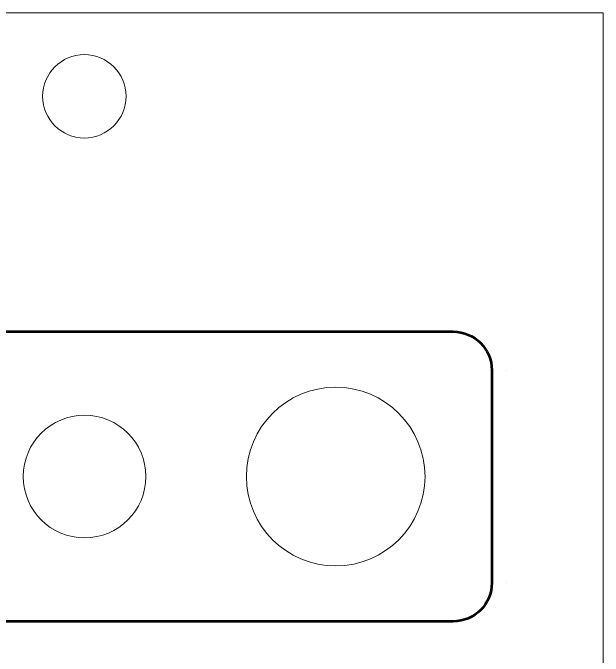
# Model space of a CAD drawing. Header units: inches. Extents: x -54 to 54, y -111 to 111.
# Drawn here: x 23.29 to 53.85, y 77.71 to 111 of the extents above; entities that cross this region are included whole.
import ezdxf

# ---------------------------------------------------------------- set-up
doc = ezdxf.new("R2010")
doc.units = ezdxf.units.IN
doc.header["$MEASUREMENT"] = 0
doc.layers.add('Decoupe', color=7, linetype='Continuous')
doc.layers.add('Impression', color=7, linetype='Continuous')

msp = doc.modelspace()

# ---------------------------------------------------------------- linework, layer by layer
at = {"layer": 'Decoupe', "color": 240, "lineweight": 18, "true_color": 0xed1c24}
msp.add_lwpolyline([(53.848, -110.998), (-53.848, -110.998), (-53.848, 110.998), (53.848, 110.998), (53.848, -110.998)], dxfattribs=at)
for points in [[(29.146, 106.68), (29.146, 105.488), (28.18, 104.521), (26.987, 104.521), (25.795, 104.521), (24.828, 105.488), (24.828, 106.68), (24.828, 107.872), (25.795, 108.839), (26.987, 108.839), (28.18, 108.839), (29.146, 107.872), (29.146, 106.68)], [(44.625, 87), (44.625, 84.446), (42.554, 82.375), (40, 82.375), (37.446, 82.375), (35.375, 84.446), (35.375, 87), (35.375, 89.554), (37.446, 91.625), (40, 91.625), (42.554, 91.625), (44.625, 89.554), (44.625, 87)], [(30.175, 87), (30.175, 85.246), (28.754, 83.825), (27, 83.825), (25.246, 83.825), (23.825, 85.246), (23.825, 87), (23.825, 88.753), (25.246, 90.175), (27, 90.175), (28.754, 90.175), (30.175, 88.753), (30.175, 87)]]:
    msp.add_open_spline(points, degree=3, knots=[0, 0, 0, 0, 1, 1, 1, 2, 2, 2, 3, 3, 3, 4, 4, 4, 4], dxfattribs=at)
at = {"layer": 'Impression', "color": 250, "lineweight": 53, "true_color": 0x221e1f}
for points in [[(48.859, 92.5), (48.859, 92.5)], [(48.859, 81.5), (48.859, 81.5)]]:
    msp.add_lwpolyline(points, dxfattribs=at)
at = {"layer": 'Impression', "color": 250, "lineweight": 53, "true_color": 0x221f1f}
msp.add_open_spline([(46.085, 94.5), (46.085, 94.5), (3.709, 94.5), (3.709, 94.5), (2.604, 94.5), (1.709, 93.605), (1.709, 92.5), (1.709, 92.5), (1.709, 81.503), (1.709, 81.503), (1.709, 80.398), (2.604, 79.503), (3.709, 79.503), (3.709, 79.503), (46.085, 79.503), (46.085, 79.503), (47.19, 79.503), (48.085, 80.398), (48.085, 81.503), (48.085, 81.503), (48.085, 92.5), (48.085, 92.5), (48.085, 93.605), (47.19, 94.5), (46.085, 94.5)], degree=3, knots=[0, 0, 0, 0, 1, 1, 1, 2, 2, 2, 3, 3, 3, 4, 4, 4, 5, 5, 5, 6, 6, 6, 7, 7, 7, 8, 8, 8, 8], dxfattribs=at)

doc.saveas('drawing.dxf')
